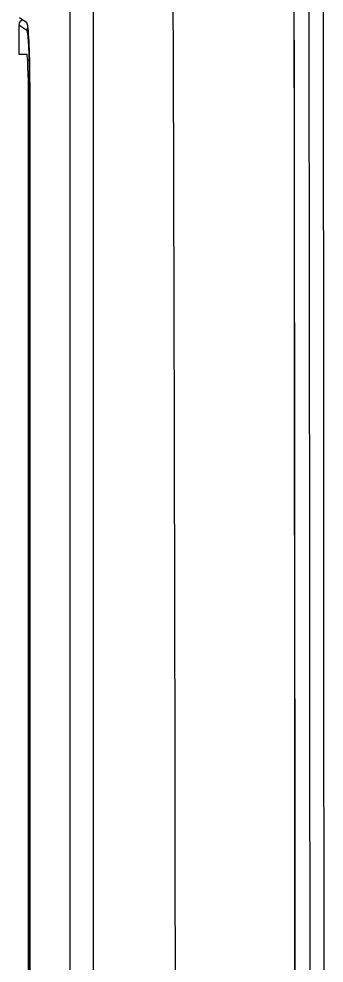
# Model space of a CAD drawing. Header units: millimetres. Extents: x 50 to 1284, y 47 to 781.
# Drawn here: x 49.9 to 76.5, y 622.5 to 704.7 of the extents above; entities that cross this region are included whole.
import ezdxf

# ---------------------------------------------------------------- set-up
doc = ezdxf.new("R2010")
doc.units = ezdxf.units.MM
doc.header["$LTSCALE"] = 20
doc.layers.add('00_COMPONENTS', color=7, linetype='Continuous')

msp = doc.modelspace()

# ---------------------------------------------------------------- linework, layer by layer
at = {"layer": '00_COMPONENTS', "color": 9, "linetype": 'Continuous'}
for p, q in [((54.402, 407.866), (54.402, 754.833)), ((56.44, 408.326), (56.44, 754.373)), ((50.645, 703.661), (49.944, 704.128)), ((50.835, 701.607), (50.833, 701.669)), ((50.873, 699.136), (50.873, 699.164)), ((50.873, 699.164), (50.91, 699.164)), ((50.873, 463.564), (50.873, 699.136))]:
    msp.add_line(p, q, dxfattribs=at)
at = {"layer": '00_COMPONENTS', "color": 7, "linetype": 'Continuous'}
for p, q in [((50.647, 704.332), (50, 704.763)), ((49.944, 704.128), (49.944, 701.6)), ((49.944, 701.6), (50.636, 701.6)), ((50.741, 699.6), (50.741, 463.1)), ((50.91, 699.136), (50.91, 463.564))]:
    msp.add_line(p, q, dxfattribs=at)
msp.add_lwpolyline([(73.803, 756.062), (73.868, 718.152), (73.916, 679.213), (73.947, 640.238), (73.962, 601.228), (73.963, 562.184), (73.948, 523.104), (73.917, 483.989), (73.869, 444.839), (73.803, 406.737)], dxfattribs=at)
at = {"layer": '00_COMPONENTS', "color": 9, "linetype": 'Continuous'}
for centre, radius, start, end in [((-83556.706, 581.309), 83632.007, 359.87045716, 0.12959931), ((-144837.172, 581.272), 144913.685, 359.92525473, 0.07481615), ((-94532.606, 581.311), 94606.606, 359.89427364, 0.10583364), ((-37717.856, 581.271), 37781.446, 359.7390937, 0.2611439), ((51.146, 703.66), 0.501, 144.40884, 179.8892), ((-17.599, 699.374), 68.471, 0.70474, 1.86912), ((-30.065, 699.197), 80.938, 0.47512, 0.7211), ((-34.354, 699.164), 85.227, 359.99969, 0.47342)]:
    msp.add_arc(centre, radius, start, end, dxfattribs=at)
at = {"layer": '00_COMPONENTS', "color": 7, "linetype": 'Continuous'}
for centre, major_axis, ratio, start_param, end_param in [((50.445, 704.127), (0.417, -0.278), 0.998023, 2.540911, 3.728448), ((50.638, 699.136), (0, 5.2), 0.05248, -1.570796, -0.034907), ((50.636, 699.6), (0, 2), 0.052408, -1.570796, 0)]:
    msp.add_ellipse(centre, major_axis=major_axis, ratio=ratio, start_param=start_param, end_param=end_param, dxfattribs=at)
at = {"layer": '00_COMPONENTS', "color": 9, "linetype": 'Continuous'}
msp.add_open_spline([(50.833, 701.669), (50.828, 701.81), (50.818, 702.079), (50.799, 702.459), (50.777, 702.794), (50.755, 703.078), (50.73, 703.308), (50.708, 703.464), (50.689, 703.558), (50.675, 703.607), (50.663, 703.64), (50.652, 703.657), (50.645, 703.661)], degree=3, knots=[0, 0, 0, 0, 0.210965, 0.40162, 0.569342, 0.711843, 0.827215, 0.913993, 0.946362, 0.971334, 0.989025, 1, 1, 1, 1], dxfattribs=at)

doc.saveas('drawing.dxf')
